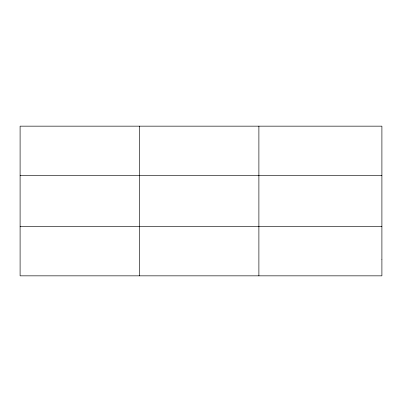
<?xml version="1.0" encoding="UTF-8"?>
<svg xmlns="http://www.w3.org/2000/svg" width="402" height="402" viewBox="0 0 402 402"><rect width="100%" height="100%" fill="white"/><g stroke="black" fill="none" stroke-linecap="round" stroke-linejoin="round"><path stroke-width="0.6" d="M139.494 275.842L139.494 126.158M258.888 275.842L258.888 126.158M20.1 175.553L381.9 175.553M20.1 226.447L381.9 226.447M381.9 259.375L381.9 275.842L20.1 275.842L20.1 126.158L381.9 126.158L381.9 259.375"/></g></svg>
